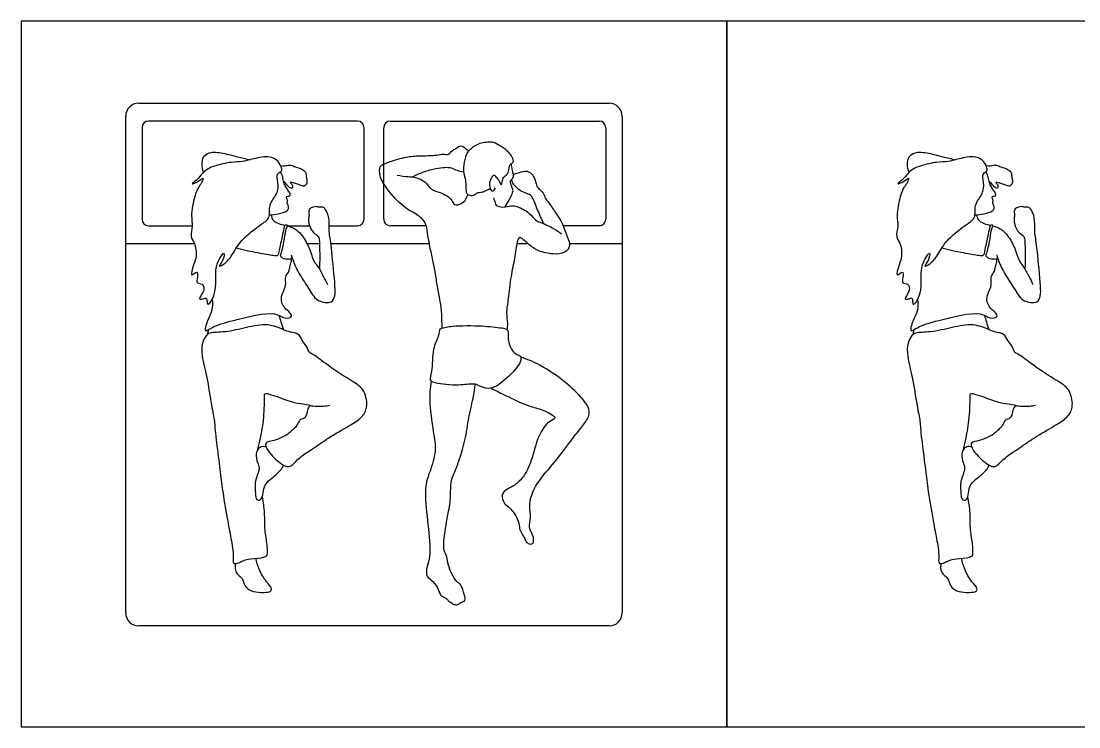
# Model space of a CAD drawing. Header units: millimetres. Extents: x 0 to 18.9, y 0.1 to 18.6.
# Drawn here: x 10.662 to 14.774, y 9.734 to 12.477 of the extents above; entities that cross this region are included whole.
import ezdxf

# ---------------------------------------------------------------- set-up
doc = ezdxf.new("R2010")
doc.units = ezdxf.units.MM
for name, color, linetype, true_color in [('AG-FURNITURE', 7, 'Continuous', 0x66ccff), ('AG-PEOPLE', 7, 'Continuous', 0x66ccff), ('X-VIEWPORT', 7, 'Continuous', 0xfb0280)]:
    doc.layers.add(name, color=color, linetype=linetype, true_color=true_color)

msp = doc.modelspace()

# ---------------------------------------------------------------- linework, layer by layer
at = {"layer": 'AG-FURNITURE'}
for p, q in [((11.6969, 11.6824), (11.7831, 11.6824)), ((11.0682, 11.6125), (11.3356, 11.6125)), ((11.7734, 11.6125), (11.8216, 11.6125)), ((11.8661, 11.6125), (12.2487, 11.6125)), ((12.5889, 11.6125), (12.6322, 11.6125)), ((12.7938, 11.6125), (12.9986, 11.6125))]:
    msp.add_line(p, q, dxfattribs=at)
for centre, radius, start, end in [((11.119, 12.1078), 0.0508, 90, 180), ((12.9478, 12.1078), 0.0508, 0, 90), ((11.1571, 12.0634), 0.0254, 90, 180), ((11.9699, 12.0634), 0.0254, 360, 90), ((12.0969, 12.0634), 0.0254, 90, 180), ((12.9097, 12.0634), 0.0254, 0, 90), ((11.1571, 11.7078), 0.0254, 180, 270), ((11.9699, 11.7078), 0.0254, 270, 0), ((12.0969, 11.7078), 0.0254, 180, 270), ((12.9097, 11.7078), 0.0254, 270, 0), ((11.119, 10.1774), 0.0508, 180, 270), ((12.9478, 10.1774), 0.0508, 270, 0)]:
    msp.add_arc(centre, radius, start, end, dxfattribs=at)
for points in [[(11.119, 12.1586), (12.0334, 12.1586), (12.9478, 12.1586)], [(11.0682, 10.1774), (11.0682, 11.1426), (11.0682, 12.1078)], [(12.9986, 12.1078), (12.9986, 11.1426), (12.9986, 10.1774)], [(11.1317, 12.0634), (11.1317, 11.8856), (11.1317, 11.7078)], [(11.9699, 12.0888), (11.5635, 12.0888), (11.1571, 12.0888)], [(11.9953, 11.7078), (11.9953, 11.8856), (11.9953, 12.0634)], [(12.0715, 11.7078), (12.0715, 11.8856), (12.0715, 12.0634)], [(12.0969, 12.0888), (12.5033, 12.0888), (12.9097, 12.0888)], [(12.9351, 12.0634), (12.9351, 11.8856), (12.9351, 11.7078)], [(11.1571, 11.6824), (11.2422, 11.6824), (11.3273, 11.6824)], [(11.8599, 11.6824), (11.9149, 11.6824), (11.9699, 11.6824)], [(12.2369, 11.6824), (12.1669, 11.6824), (12.0969, 11.6824)], [(12.9097, 11.6824), (12.8395, 11.6824), (12.7693, 11.6824)], [(12.9478, 10.1266), (12.0334, 10.1266), (11.119, 10.1266)]]:
    msp.add_open_spline(points, degree=2, dxfattribs=at)
at = {"layer": 'AG-PEOPLE'}
for p, q in [((11.7121, 11.5491), (11.7148, 11.5587)), ((14.4553, 11.5491), (14.458, 11.5587))]:
    msp.add_line(p, q, dxfattribs=at)
for points, knots in [([(11.3712, 11.8902), (11.3672, 11.8997), (11.363, 11.92), (11.369, 11.9518), (11.394, 11.9708), (11.4487, 11.9658), (11.5003, 11.95), (11.5344, 11.9428), (11.5522, 11.9386)], [0, 0, 0, 0, 0.324967, 0.64618, 0.951937, 1.376095, 1.823712, 2.198383, 2.198383, 2.198383, 2.198383]), ([(12.2983, 11.2854), (12.2988, 11.3196), (12.2942, 11.3871), (12.2788, 11.4456), (12.2733, 11.5034), (12.2495, 11.6041), (12.2418, 11.6516), (12.2369, 11.6998), (12.1933, 11.7315), (12.1518, 11.7501), (12.0931, 11.8118), (12.0564, 11.8654), (12.0547, 11.8996), (12.0585, 11.9169), (12.0883, 11.9291), (12.1532, 11.95), (12.204, 11.9548), (12.277, 11.9542), (12.3004, 11.963), (12.3245, 11.9559), (12.3367, 11.9759), (12.3521, 11.9801), (12.3703, 11.9985), (12.3918, 11.9814), (12.3982, 11.9756), (12.4011, 11.9721)], [0, 0, 0, 0, 0.587518, 1.032091, 1.477242, 2.064861, 2.475995, 2.860975, 3.268339, 3.663755, 4.198288, 4.669079, 4.993105, 5.215082, 5.528902, 6.006436, 6.440659, 6.927123, 7.217501, 7.482202, 7.739982, 7.973776, 8.244047, 8.521739, 8.737676, 8.737676, 8.737676, 8.737676]), ([(12.5103, 11.8697), (12.5182, 11.8606), (12.5217, 11.8518), (12.5302, 11.8367), (12.5326, 11.8595), (12.5398, 11.8748), (12.556, 11.8826), (12.5586, 11.9064), (12.5608, 11.9215), (12.5784, 11.9279), (12.5732, 11.9528), (12.5414, 11.9835), (12.5107, 12.0007), (12.4959, 12.0075), (12.4754, 12.0067), (12.4567, 12.0052), (12.4323, 11.9984), (12.4022, 11.9748), (12.3903, 11.959), (12.3811, 11.9188), (12.3813, 11.8875), (12.3904, 11.8593), (12.3902, 11.8328), (12.3914, 11.8135), (12.3965, 11.8032), (12.4062, 11.8023), (12.4139, 11.7951), (12.4293, 11.8076), (12.4422, 11.8122), (12.4549, 11.8122), (12.4685, 11.8192), (12.4748, 11.8217), (12.4824, 11.8248), (12.4862, 11.8261)], [0, 0, 0, 0, 0.227474, 0.417448, 0.650947, 0.903733, 1.140295, 1.421501, 1.64758, 1.87246, 2.136952, 2.53676, 2.888115, 3.122678, 3.383601, 3.639671, 3.93845, 4.29862, 4.564569, 4.936997, 5.273376, 5.592009, 5.898383, 6.158084, 6.344309, 6.520376, 6.693289, 6.941199, 7.163728, 7.37432, 7.6006, 7.759663, 7.96402, 7.96402, 7.96402, 7.96402]), ([(14.1144, 11.8902), (14.1104, 11.8997), (14.1062, 11.92), (14.1122, 11.9518), (14.1372, 11.9708), (14.1919, 11.9658), (14.2435, 11.95), (14.2776, 11.9428), (14.2954, 11.9386)], [0, 0, 0, 0, 0.324967, 0.64618, 0.951937, 1.376095, 1.823712, 2.198383, 2.198383, 2.198383, 2.198383]), ([(11.6737, 11.8958), (11.671, 11.8917), (11.6527, 11.8869), (11.663, 11.8486), (11.6599, 11.8033), (11.6207, 11.7646), (11.6344, 11.7106), (11.5915, 11.6865), (11.5619, 11.6624), (11.5103, 11.6211), (11.4814, 11.5633), (11.4541, 11.534), (11.4241, 11.5193), (11.448, 11.5449), (11.4554, 11.5876), (11.4338, 11.555), (11.4228, 11.5338), (11.4159, 11.4959), (11.4227, 11.4157), (11.3824, 11.3615), (11.3864, 11.4055), (11.3701, 11.3971), (11.3462, 11.3946), (11.3766, 11.4269), (11.3704, 11.4593), (11.3413, 11.4569), (11.348, 11.4801), (11.3492, 11.5128), (11.3156, 11.4744), (11.3329, 11.5367), (11.3452, 11.5604), (11.339, 11.6166), (11.3166, 11.6382), (11.3317, 11.6827), (11.3194, 11.7212), (11.3354, 11.7945), (11.3488, 11.8312), (11.3636, 11.8458), (11.3733, 11.8749), (11.3521, 11.8529), (11.3166, 11.8402), (11.3476, 11.861), (11.3643, 11.8847), (11.3864, 11.9043), (11.4194, 11.9162), (11.4778, 11.931), (11.5214, 11.9301), (11.559, 11.9407), (11.6192, 11.955), (11.6572, 11.9414), (11.6721, 11.9136), (11.6764, 11.8997), (11.6737, 11.8958)], [0, 0, 0, 0, 0.247548, 0.587379, 0.982141, 1.399014, 1.800097, 2.178007, 2.546882, 3.018556, 3.490828, 3.873731, 4.12447, 4.415557, 4.730706, 5.008444, 5.310878, 5.664922, 6.212912, 6.583692, 6.856178, 7.067384, 7.284926, 7.619585, 7.925085, 8.18286, 8.449235, 8.711657, 8.984071, 9.353907, 9.700617, 10.117911, 10.431502, 10.803773, 11.180927, 11.685029, 12.047607, 12.323666, 12.572295, 12.841872, 13.134449, 13.404777, 13.741089, 14.048588, 14.395015, 14.849804, 15.234266, 15.601218, 16.058273, 16.417109, 16.740862, 16.976996, 16.976996, 16.976996, 16.976996]), ([(14.4169, 11.8958), (14.4142, 11.8917), (14.3959, 11.8869), (14.4062, 11.8486), (14.4031, 11.8033), (14.3639, 11.7646), (14.3776, 11.7106), (14.3347, 11.6865), (14.3051, 11.6624), (14.2535, 11.6211), (14.2246, 11.5633), (14.1973, 11.534), (14.1673, 11.5193), (14.1912, 11.5449), (14.1986, 11.5876), (14.177, 11.555), (14.166, 11.5338), (14.1591, 11.4959), (14.1659, 11.4157), (14.1256, 11.3615), (14.1296, 11.4055), (14.1133, 11.3971), (14.0894, 11.3946), (14.1198, 11.4269), (14.1136, 11.4593), (14.0845, 11.4569), (14.0912, 11.4801), (14.0924, 11.5128), (14.0588, 11.4744), (14.0761, 11.5367), (14.0884, 11.5604), (14.0822, 11.6166), (14.0598, 11.6382), (14.0749, 11.6827), (14.0626, 11.7212), (14.0786, 11.7945), (14.092, 11.8312), (14.1068, 11.8458), (14.1165, 11.8749), (14.0953, 11.8529), (14.0598, 11.8402), (14.0908, 11.861), (14.1075, 11.8847), (14.1296, 11.9043), (14.1626, 11.9162), (14.221, 11.931), (14.2646, 11.9301), (14.3022, 11.9407), (14.3624, 11.955), (14.4004, 11.9414), (14.4153, 11.9136), (14.4196, 11.8997), (14.4169, 11.8958)], [0, 0, 0, 0, 0.247548, 0.587379, 0.982141, 1.399014, 1.800097, 2.178007, 2.546882, 3.018556, 3.490828, 3.873731, 4.12447, 4.415557, 4.730706, 5.008444, 5.310878, 5.664922, 6.212912, 6.583692, 6.856178, 7.067384, 7.284926, 7.619585, 7.925085, 8.18286, 8.449235, 8.711657, 8.984071, 9.353907, 9.700617, 10.117911, 10.431502, 10.803773, 11.180927, 11.685029, 12.047607, 12.323666, 12.572295, 12.841872, 13.134449, 13.404777, 13.741089, 14.048588, 14.395015, 14.849804, 15.234266, 15.601218, 16.058273, 16.417109, 16.740862, 16.976996, 16.976996, 16.976996, 16.976996]), ([(11.627, 11.7244), (11.6389, 11.7246), (11.6611, 11.7276), (11.6954, 11.7371), (11.7028, 11.749), (11.7005, 11.7633), (11.6947, 11.7692), (11.6977, 11.7768), (11.6975, 11.7811), (11.6959, 11.7878), (11.6918, 11.794), (11.6983, 11.798), (11.7074, 11.7972), (11.7098, 11.8059), (11.7011, 11.8169), (11.6908, 11.8331), (11.6859, 11.841), (11.6802, 11.8613), (11.6775, 11.8798), (11.6717, 11.8879), (11.6687, 11.8915)], [0, 0, 0, 0, 0.350146, 0.690392, 0.894987, 1.108056, 1.269245, 1.425194, 1.547895, 1.702386, 1.84745, 1.989272, 2.15872, 2.306185, 2.524564, 2.780733, 2.961705, 3.226236, 3.482079, 3.701989, 3.701989, 3.701989, 3.701989]), ([(11.6701, 11.916), (11.6843, 11.9149), (11.6955, 11.9171), (11.7159, 11.9183), (11.7311, 11.9079), (11.7487, 11.9061), (11.7642, 11.8951), (11.7698, 11.8859), (11.7694, 11.8762), (11.7722, 11.8614), (11.7745, 11.8479), (11.7627, 11.8321), (11.7438, 11.842), (11.7163, 11.8502), (11.7053, 11.852), (11.7153, 11.8441), (11.7188, 11.8311), (11.7103, 11.8258), (11.699, 11.8369), (11.6882, 11.8489), (11.6822, 11.8547)], [5.955575, 5.955575, 5.955575, 5.955575, 6.245429, 6.545061, 6.830329, 7.115643, 7.40686, 7.622642, 7.829139, 8.092028, 8.344498, 8.607941, 8.906335, 9.28592, 9.451, 9.651936, 9.895408, 10.066152, 10.330505, 10.632944, 10.632944, 10.632944, 10.632944]), ([(12.1832, 11.8719), (12.1973, 11.8793), (12.226, 11.8921), (12.2739, 11.9059), (12.3079, 11.91), (12.3357, 11.9087), (12.3559, 11.8961), (12.3735, 11.8931), (12.3822, 11.8922)], [0, 0, 0, 0, 0.401319, 0.809856, 1.150567, 1.448256, 1.727297, 2.025027, 2.025027, 2.025027, 2.025027]), ([(12.5439, 11.7557), (12.5775, 11.8136), (12.5723, 11.8241), (12.5663, 11.8458), (12.5634, 11.8559), (12.5682, 11.8623), (12.5756, 11.8694), (12.5765, 11.8784), (12.5737, 11.891), (12.5706, 11.9079), (12.5669, 11.9232)], [0, 0, 0, 0, 0.407544, 0.973933, 1.332225, 1.641873, 2.005974, 2.3362, 2.757555, 3.313473, 3.313473, 3.313473, 3.313473]), ([(12.5756, 11.8818), (12.5815, 11.8841), (12.5931, 11.8882), (12.6171, 11.8939), (12.6304, 11.8954), (12.6394, 11.8887), (12.6491, 11.884), (12.6618, 11.8589), (12.6653, 11.8357), (12.6757, 11.8247), (12.6938, 11.8101), (12.6994, 11.7866), (12.7213, 11.7627), (12.7468, 11.7209), (12.7659, 11.6951), (12.7846, 11.6407), (12.7999, 11.6044), (12.7756, 11.5731), (12.7286, 11.5701), (12.6743, 11.5815), (12.636, 11.6076), (12.6134, 11.6305), (12.5978, 11.6403), (12.5872, 11.615), (12.5816, 11.5525), (12.5642, 11.4864), (12.5576, 11.3995), (12.5458, 11.3456), (12.5542, 11.304), (12.5517, 11.287), (12.5507, 11.2788)], [0, 0, 0, 0, 0.253331, 0.540629, 0.748774, 0.932909, 1.119286, 1.422777, 1.703784, 1.923734, 2.19647, 2.473433, 2.804133, 3.206677, 3.542183, 3.980067, 4.334752, 4.661437, 5.050734, 5.484254, 5.880074, 6.210936, 6.418151, 6.67883, 7.139995, 7.632391, 8.172573, 8.606374, 8.97284, 9.262012, 9.262012, 9.262012, 9.262012]), ([(14.3702, 11.7244), (14.3821, 11.7246), (14.4043, 11.7276), (14.4386, 11.7371), (14.446, 11.749), (14.4437, 11.7633), (14.4379, 11.7692), (14.4409, 11.7768), (14.4407, 11.7811), (14.4391, 11.7878), (14.435, 11.794), (14.4415, 11.798), (14.4506, 11.7972), (14.453, 11.8059), (14.4443, 11.8169), (14.434, 11.8331), (14.4291, 11.841), (14.4234, 11.8613), (14.4207, 11.8798), (14.4149, 11.8879), (14.4119, 11.8915)], [0, 0, 0, 0, 0.350146, 0.690392, 0.894987, 1.108056, 1.269245, 1.425194, 1.547895, 1.702386, 1.84745, 1.989272, 2.15872, 2.306185, 2.524564, 2.780733, 2.961705, 3.226236, 3.482079, 3.701989, 3.701989, 3.701989, 3.701989]), ([(14.4133, 11.916), (14.4275, 11.9149), (14.4387, 11.9171), (14.4591, 11.9183), (14.4743, 11.9079), (14.4919, 11.9061), (14.5074, 11.8951), (14.513, 11.8859), (14.5126, 11.8762), (14.5154, 11.8614), (14.5177, 11.8479), (14.5059, 11.8321), (14.487, 11.842), (14.4595, 11.8502), (14.4485, 11.852), (14.4585, 11.8441), (14.462, 11.8311), (14.4535, 11.8258), (14.4422, 11.8369), (14.4314, 11.8489), (14.4254, 11.8547)], [5.955575, 5.955575, 5.955575, 5.955575, 6.245429, 6.545061, 6.830329, 7.115643, 7.40686, 7.622642, 7.829139, 8.092028, 8.344498, 8.607941, 8.906335, 9.28592, 9.451, 9.651936, 9.895408, 10.066152, 10.330505, 10.632944, 10.632944, 10.632944, 10.632944]), ([(12.1234, 11.8783), (12.138, 11.8765), (12.1679, 11.8723), (12.1897, 11.8726), (12.2372, 11.8561), (12.2523, 11.8202), (12.2914, 11.8121), (12.3136, 11.8002), (12.3345, 11.7873), (12.3428, 11.7666), (12.3535, 11.7608), (12.3865, 11.7716), (12.3958, 11.7931), (12.3982, 11.8041)], [0, 0, 0, 0, 0.385337, 0.664975, 1.058134, 1.410094, 1.76053, 2.055087, 2.339762, 2.603314, 2.788387, 3.110619, 3.447165, 3.447165, 3.447165, 3.447165]), ([(12.5103, 11.8697), (12.509, 11.8728), (12.5037, 11.8794), (12.4914, 11.8745), (12.4808, 11.8503), (12.4838, 11.8295), (12.4925, 11.8123), (12.5016, 11.8201), (12.5062, 11.8295)], [0, 0, 0, 0, 0.205836, 0.412189, 0.735337, 1.040908, 1.284532, 1.505987, 1.505987, 1.505987, 1.505987]), ([(12.693, 11.6905), (12.6854, 11.7085), (12.6707, 11.7415), (12.651, 11.7924), (12.6398, 11.8049), (12.6137, 11.8104), (12.5942, 11.8241), (12.5868, 11.8332), (12.5769, 11.8403), (12.5733, 11.8494), (12.568, 11.8617)], [0, 0, 0, 0, 0.46953, 0.913142, 1.153906, 1.46481, 1.763778, 1.97131, 2.182848, 2.405395, 2.405395, 2.405395, 2.405395]), ([(12.4978, 11.7902), (12.5002, 11.7841), (12.5058, 11.7723), (12.5053, 11.7592), (12.5367, 11.752), (12.5662, 11.7614), (12.5932, 11.7573), (12.6401, 11.7339), (12.6609, 11.7006), (12.6862, 11.6945), (12.734, 11.6719), (12.7533, 11.6578), (12.7631, 11.6501)], [0, 0, 0, 0, 0.257244, 0.445735, 0.75062, 1.075801, 1.375277, 1.791772, 2.14422, 2.433954, 2.850521, 3.205051, 3.205051, 3.205051, 3.205051]), ([(11.6344, 11.7247), (11.6346, 11.7158), (11.6407, 11.6959), (11.6718, 11.6875), (11.6877, 11.6836)], [0.0254023, 0.0254023, 0.0254023, 0.0254023, 0.2886639, 0.7015323, 0.7015323, 0.7015323, 0.7015323]), ([(11.7117, 11.5685), (11.7176, 11.5492), (11.7321, 11.5105), (11.7671, 11.459), (11.7982, 11.4068), (11.8169, 11.3883), (11.8721, 11.3772), (11.8829, 11.4131), (11.8834, 11.4487), (11.8697, 11.5813), (11.8652, 11.6223), (11.8593, 11.6538), (11.8603, 11.6801), (11.859, 11.7216), (11.8443, 11.7474), (11.8351, 11.7564), (11.8212, 11.7523), (11.8083, 11.7581), (11.7967, 11.7547), (11.7821, 11.7501), (11.7788, 11.7331), (11.7825, 11.7253), (11.778, 11.7087), (11.7805, 11.6847), (11.7956, 11.6538), (11.8201, 11.6419), (11.8214, 11.6196), (11.8234, 11.5585), (11.8222, 11.5296), (11.8214, 11.5141)], [0, 0, 0, 0, 0.456241, 0.926568, 1.37381, 1.6794, 2.079913, 2.387941, 2.753075, 3.425594, 3.816395, 4.130049, 4.433093, 4.81085, 5.126342, 5.319779, 5.530463, 5.744863, 5.946053, 6.166566, 6.393485, 6.562141, 6.793766, 7.08377, 7.424121, 7.711114, 7.972204, 8.426466, 8.825191, 8.825191, 8.825191, 8.825191]), ([(14.3776, 11.7247), (14.3778, 11.7158), (14.3839, 11.6959), (14.415, 11.6875), (14.4309, 11.6836)], [0.0254023, 0.0254023, 0.0254023, 0.0254023, 0.2886639, 0.7015323, 0.7015323, 0.7015323, 0.7015323]), ([(14.4549, 11.5685), (14.4608, 11.5492), (14.4753, 11.5105), (14.5103, 11.459), (14.5414, 11.4068), (14.5601, 11.3883), (14.6153, 11.3772), (14.6261, 11.4131), (14.6266, 11.4487), (14.6129, 11.5813), (14.6084, 11.6223), (14.6025, 11.6538), (14.6035, 11.6801), (14.6022, 11.7216), (14.5875, 11.7474), (14.5783, 11.7564), (14.5644, 11.7523), (14.5515, 11.7581), (14.5399, 11.7547), (14.5253, 11.7501), (14.522, 11.7331), (14.5257, 11.7253), (14.5212, 11.7087), (14.5237, 11.6847), (14.5388, 11.6538), (14.5633, 11.6419), (14.5646, 11.6196), (14.5666, 11.5585), (14.5654, 11.5296), (14.5646, 11.5141)], [0, 0, 0, 0, 0.456241, 0.926568, 1.37381, 1.6794, 2.079913, 2.387941, 2.753075, 3.425594, 3.816395, 4.130049, 4.433093, 4.81085, 5.126342, 5.319779, 5.530463, 5.744863, 5.946053, 6.166566, 6.393485, 6.562141, 6.793766, 7.08377, 7.424121, 7.711114, 7.972204, 8.426466, 8.825191, 8.825191, 8.825191, 8.825191]), ([(11.4042, 11.3949), (11.4062, 11.3817), (11.4061, 11.3544), (11.3909, 11.3234), (11.3795, 11.2969), (11.3743, 11.2659), (11.4096, 11.2932), (11.4839, 11.3143), (11.6494, 11.3552), (11.68, 11.3187), (11.7262, 11.3278), (11.6936, 11.3552), (11.6823, 11.3688), (11.671, 11.391), (11.6763, 11.4198), (11.6948, 11.4511), (11.686, 11.4839), (11.7023, 11.5012), (11.7059, 11.5183), (11.7104, 11.5362), (11.7159, 11.5537), (11.6901, 11.5495), (11.6663, 11.5621), (11.6764, 11.5804), (11.6865, 11.6334), (11.6905, 11.6671), (11.6985, 11.6829), (11.6947, 11.685), (11.6855, 11.6855), (11.6816, 11.6628), (11.6674, 11.5987), (11.6622, 11.5715), (11.6575, 11.5639), (11.6393, 11.5663), (11.5784, 11.5765), (11.5257, 11.5878), (11.4978, 11.5944)], [0, 0, 0, 0, 0.369976, 0.710961, 1.040777, 1.296609, 1.600121, 2.150304, 2.895229, 3.27764, 3.583377, 3.898558, 4.165163, 4.442175, 4.753626, 5.104039, 5.429227, 5.699116, 5.941019, 6.200804, 6.405331, 6.672952, 6.950987, 7.186964, 7.621, 7.977619, 8.196586, 8.293894, 8.4432, 8.702709, 9.191423, 9.4971, 9.644051, 9.86997, 10.327485, 10.870637, 10.870637, 10.870637, 10.870637]), ([(11.6968, 11.6813), (11.7072, 11.6787), (11.73, 11.6719), (11.7653, 11.6328), (11.787, 11.5835), (11.7991, 11.5405), (11.819, 11.5214), (11.8375, 11.4833), (11.8475, 11.4642), (11.8523, 11.4542)], [0.783265, 0.783265, 0.783265, 0.783265, 1.071336, 1.498024, 1.935608, 2.317215, 2.621763, 2.996637, 3.334726, 3.334726, 3.334726, 3.334726]), ([(14.1474, 11.3949), (14.1494, 11.3817), (14.1493, 11.3544), (14.1341, 11.3234), (14.1227, 11.2969), (14.1175, 11.2659), (14.1528, 11.2932), (14.2271, 11.3143), (14.3926, 11.3552), (14.4232, 11.3187), (14.4694, 11.3278), (14.4368, 11.3552), (14.4255, 11.3688), (14.4142, 11.391), (14.4195, 11.4198), (14.438, 11.4511), (14.4292, 11.4839), (14.4455, 11.5012), (14.4491, 11.5183), (14.4536, 11.5362), (14.4591, 11.5537), (14.4333, 11.5495), (14.4095, 11.5621), (14.4196, 11.5804), (14.4297, 11.6334), (14.4337, 11.6671), (14.4417, 11.6829), (14.4379, 11.685), (14.4287, 11.6855), (14.4248, 11.6628), (14.4106, 11.5987), (14.4054, 11.5715), (14.4007, 11.5639), (14.3825, 11.5663), (14.3216, 11.5765), (14.2689, 11.5878), (14.241, 11.5944)], [0, 0, 0, 0, 0.369976, 0.710961, 1.040777, 1.296609, 1.600121, 2.150304, 2.895229, 3.27764, 3.583377, 3.898558, 4.165163, 4.442175, 4.753626, 5.104039, 5.429227, 5.699116, 5.941019, 6.200804, 6.405331, 6.672952, 6.950987, 7.186964, 7.621, 7.977619, 8.196586, 8.293894, 8.4432, 8.702709, 9.191423, 9.4971, 9.644051, 9.86997, 10.327485, 10.870637, 10.870637, 10.870637, 10.870637]), ([(14.44, 11.6813), (14.4504, 11.6787), (14.4732, 11.6719), (14.5085, 11.6328), (14.5302, 11.5835), (14.5423, 11.5405), (14.5622, 11.5214), (14.5807, 11.4833), (14.5907, 11.4642), (14.5955, 11.4542)], [0.783265, 0.783265, 0.783265, 0.783265, 1.071336, 1.498024, 1.935608, 2.317215, 2.621763, 2.996637, 3.334726, 3.334726, 3.334726, 3.334726]), ([(11.6642, 11.3338), (11.6665, 11.3252), (11.6713, 11.308), (11.6781, 11.2879), (11.6817, 11.278)], [0, 0, 0, 0, 0.3028591, 0.6323306, 0.6323306, 0.6323306, 0.6323306]), ([(14.4074, 11.3338), (14.4097, 11.3252), (14.4145, 11.308), (14.4213, 11.2879), (14.4249, 11.278)], [0, 0, 0, 0, 0.3028591, 0.6323306, 0.6323306, 0.6323306, 0.6323306]), ([(11.7862, 10.9841), (11.7824, 10.98), (11.7742, 10.9712), (11.7734, 10.9454), (11.7594, 10.9304), (11.7471, 10.9309), (11.739, 10.9148), (11.7292, 10.8974), (11.7145, 10.8868), (11.6994, 10.8704), (11.6792, 10.862), (11.6462, 10.8445), (11.6081, 10.842), (11.6155, 10.8145), (11.6388, 10.7846), (11.6819, 10.748), (11.7048, 10.7452), (11.7185, 10.7531), (11.7457, 10.7846), (11.8006, 10.8176), (11.8661, 10.8653), (11.9435, 10.9071), (11.9913, 10.9392), (12.012, 10.9824), (11.9955, 11.0508), (11.9443, 11.08), (11.8566, 11.1361), (11.8009, 11.1821), (11.7814, 11.1867), (11.7715, 11.2172), (11.7536, 11.2338), (11.7421, 11.265), (11.707, 11.2678), (11.6805, 11.2783), (11.6181, 11.3049), (11.5379, 11.2864), (11.459, 11.2675), (11.3966, 11.2681), (11.3808, 11.2562), (11.3632, 11.2239), (11.3631, 11.172), (11.3859, 11.0923), (11.3999, 10.9876), (11.4145, 10.9232), (11.415, 10.8948), (11.4202, 10.847), (11.434, 10.7423), (11.4423, 10.6629), (11.4628, 10.5447), (11.4771, 10.4689), (11.4895, 10.4011), (11.4834, 10.3694), (11.5006, 10.3673), (11.5257, 10.3829), (11.5639, 10.39), (11.6198, 10.3914), (11.6189, 10.4151), (11.6197, 10.4451), (11.6069, 10.5011), (11.6106, 10.5656), (11.6035, 10.6078), (11.5995, 10.6287)], [0, 0, 0, 0, 0.239918, 0.533255, 0.784423, 0.972033, 1.208599, 1.472165, 1.721262, 1.991274, 2.263425, 2.62962, 2.956594, 3.213031, 3.586031, 4.025541, 4.288815, 4.50631, 4.873477, 5.344559, 5.878204, 6.430426, 6.867017, 7.255478, 7.718013, 8.161703, 8.771295, 9.261374, 9.503652, 9.816251, 10.112329, 10.4303, 10.755994, 11.07202, 11.538799, 12.069651, 12.611246, 13.057465, 13.301159, 13.639398, 14.054118, 14.590809, 15.204335, 15.671571, 15.970872, 16.369974, 16.967939, 17.509253, 18.141019, 18.671223, 19.175124, 19.471716, 19.666694, 19.977313, 20.383098, 20.787238, 21.050009, 21.373091, 21.813283, 22.287486, 22.754737, 22.754737, 22.754737, 22.754737]), ([(11.3858, 11.2592), (11.3871, 11.2631), (11.3887, 11.2688), (11.39, 11.2757), (11.3903, 11.2782)], [0, 0, 0, 0, 0.2056005, 0.3125691, 0.3125691, 0.3125691, 0.3125691]), ([(12.2919, 11.2817), (12.2884, 11.2768), (12.2877, 11.2498), (12.2596, 11.2053), (12.264, 11.1181), (12.2475, 11.0808), (12.2756, 11.0672), (12.3622, 11.0594), (12.4167, 11.0689), (12.4368, 11.0636), (12.4838, 11.0395), (12.5419, 11.0786), (12.6016, 11.1407), (12.6069, 11.1688), (12.6004, 11.1803), (12.5828, 11.1809), (12.5627, 11.2106), (12.555, 11.2342), (12.5554, 11.258), (12.5564, 11.2801), (12.5256, 11.286), (12.4519, 11.2946), (12.3453, 11.2942), (12.3065, 11.2877), (12.2919, 11.2817)], [0, 0, 0, 0, 0.331149, 0.775053, 1.326065, 1.667671, 1.94862, 2.508771, 2.945044, 3.207283, 3.603184, 4.089442, 4.640169, 4.933452, 5.121269, 5.351641, 5.695316, 5.994888, 6.282981, 6.533514, 6.82484, 7.343658, 7.969772, 8.342987, 8.342987, 8.342987, 8.342987]), ([(14.5294, 10.9841), (14.5256, 10.98), (14.5174, 10.9712), (14.5166, 10.9454), (14.5026, 10.9304), (14.4903, 10.9309), (14.4822, 10.9148), (14.4724, 10.8974), (14.4577, 10.8868), (14.4426, 10.8704), (14.4224, 10.862), (14.3894, 10.8445), (14.3513, 10.842), (14.3587, 10.8145), (14.382, 10.7846), (14.4251, 10.748), (14.448, 10.7452), (14.4617, 10.7531), (14.4889, 10.7846), (14.5438, 10.8176), (14.6093, 10.8653), (14.6867, 10.9071), (14.7345, 10.9392), (14.7552, 10.9824), (14.7387, 11.0508), (14.6875, 11.08), (14.5998, 11.1361), (14.5441, 11.1821), (14.5246, 11.1867), (14.5147, 11.2172), (14.4968, 11.2338), (14.4853, 11.265), (14.4502, 11.2678), (14.4237, 11.2783), (14.3613, 11.3049), (14.2811, 11.2864), (14.2022, 11.2675), (14.1398, 11.2681), (14.124, 11.2562), (14.1064, 11.2239), (14.1063, 11.172), (14.1291, 11.0923), (14.1431, 10.9876), (14.1577, 10.9232), (14.1582, 10.8948), (14.1634, 10.847), (14.1772, 10.7423), (14.1855, 10.6629), (14.206, 10.5447), (14.2203, 10.4689), (14.2327, 10.4011), (14.2266, 10.3694), (14.2438, 10.3673), (14.2689, 10.3829), (14.3071, 10.39), (14.363, 10.3914), (14.3621, 10.4151), (14.3629, 10.4451), (14.3501, 10.5011), (14.3538, 10.5656), (14.3467, 10.6078), (14.3427, 10.6287)], [0, 0, 0, 0, 0.239918, 0.533255, 0.784423, 0.972033, 1.208599, 1.472165, 1.721262, 1.991274, 2.263425, 2.62962, 2.956594, 3.213031, 3.586031, 4.025541, 4.288815, 4.50631, 4.873477, 5.344559, 5.878204, 6.430426, 6.867017, 7.255478, 7.718013, 8.161703, 8.771295, 9.261374, 9.503652, 9.816251, 10.112329, 10.4303, 10.755994, 11.07202, 11.538799, 12.069651, 12.611246, 13.057465, 13.301159, 13.639398, 14.054118, 14.590809, 15.204335, 15.671571, 15.970872, 16.369974, 16.967939, 17.509253, 18.141019, 18.671223, 19.175124, 19.471716, 19.666694, 19.977313, 20.383098, 20.787238, 21.050009, 21.373091, 21.813283, 22.287486, 22.754737, 22.754737, 22.754737, 22.754737]), ([(14.129, 11.2592), (14.1303, 11.2631), (14.1319, 11.2688), (14.1332, 11.2757), (14.1335, 11.2782)], [0, 0, 0, 0, 0.2056005, 0.3125691, 0.3125691, 0.3125691, 0.3125691]), ([(12.4889, 11.051), (12.5083, 11.0408), (12.5463, 11.022), (12.6292, 10.9814), (12.6801, 10.9714), (12.7316, 10.9469), (12.7411, 10.9322), (12.7094, 10.9209), (12.6707, 10.8681), (12.6508, 10.7803), (12.6223, 10.7114), (12.5827, 10.6724), (12.5535, 10.6596), (12.5248, 10.64), (12.5398, 10.5991), (12.564, 10.5863), (12.5932, 10.5455), (12.6, 10.5124), (12.5996, 10.5004), (12.612, 10.4802), (12.6201, 10.4672), (12.6257, 10.4483), (12.6486, 10.4418), (12.657, 10.4585), (12.6505, 10.4846), (12.6331, 10.511), (12.6459, 10.5486), (12.6367, 10.5897), (12.6436, 10.6342), (12.6738, 10.6943), (12.7361, 10.76), (12.7974, 10.8446), (12.8358, 10.893), (12.8694, 10.9335), (12.8722, 10.9703), (12.8505, 11.0038), (12.7874, 11.0709), (12.6806, 11.1432), (12.63, 11.1628), (12.6045, 11.1715)], [0, 0, 0, 0, 0.470522, 1.019092, 1.455712, 1.883317, 2.070276, 2.363852, 2.830309, 3.387125, 3.890495, 4.310438, 4.640014, 4.952833, 5.298565, 5.605759, 6.014239, 6.344892, 6.543535, 6.817255, 7.050963, 7.300273, 7.551668, 7.770873, 8.067793, 8.385803, 8.737699, 9.110309, 9.492783, 9.959876, 10.519602, 11.113758, 11.575024, 11.985461, 12.316587, 12.666057, 13.223867, 13.88558, 14.406946, 14.406946, 14.406946, 14.406946]), ([(12.2556, 11.0793), (12.252, 11.0501), (12.2465, 10.9936), (12.2665, 10.868), (12.2763, 10.8081), (12.2522, 10.7253), (12.2281, 10.6709), (12.2393, 10.5535), (12.2537, 10.4346), (12.2497, 10.3871), (12.2367, 10.3496), (12.2364, 10.318), (12.2646, 10.3002), (12.2844, 10.2697), (12.2928, 10.2395), (12.3188, 10.2342), (12.3219, 10.2213), (12.334, 10.2193), (12.3402, 10.2096), (12.3617, 10.2066), (12.3693, 10.2186), (12.3924, 10.2233), (12.3833, 10.2492), (12.3749, 10.2886), (12.3519, 10.2967), (12.3188, 10.3624), (12.3193, 10.3939), (12.305, 10.4207), (12.3037, 10.4484), (12.3169, 10.5472), (12.3336, 10.6126), (12.3302, 10.6821), (12.344, 10.7169), (12.358, 10.7495), (12.3662, 10.7769), (12.3905, 10.8512), (12.4006, 10.936), (12.4219, 11.0189), (12.4258, 11.0503), (12.4278, 11.0656)], [0, 0, 0, 0, 0.544778, 1.188676, 1.650367, 2.169982, 2.617241, 3.245758, 3.886556, 4.281351, 4.640759, 4.947503, 5.268123, 5.620411, 5.935312, 6.210576, 6.402401, 6.58932, 6.782807, 7.031788, 7.244674, 7.489985, 7.766931, 8.126951, 8.404688, 8.888069, 9.223595, 9.522298, 9.826121, 10.397591, 10.896512, 11.367159, 11.721932, 12.056567, 12.366333, 12.869467, 13.423459, 13.954003, 14.348821, 14.348821, 14.348821, 14.348821]), ([(11.5823, 10.8126), (11.5857, 10.8276), (11.5929, 10.8586), (11.6069, 10.9313), (11.6089, 11.0178), (11.6065, 11.0369), (11.6941, 11.0038), (11.7326, 10.9921), (11.7804, 10.9876), (11.7938, 10.9798), (11.8406, 10.9799), (11.8544, 10.9829), (11.8619, 10.9845)], [0, 0, 0, 0, 0.397817, 0.913441, 1.393291, 1.601543, 1.994893, 2.39828, 2.786527, 3.023966, 3.411632, 3.692545, 3.692545, 3.692545, 3.692545]), ([(14.3255, 10.8126), (14.3289, 10.8276), (14.3361, 10.8586), (14.3501, 10.9313), (14.3521, 11.0178), (14.3497, 11.0369), (14.4373, 11.0038), (14.4758, 10.9921), (14.5236, 10.9876), (14.537, 10.9798), (14.5838, 10.9799), (14.5976, 10.9829), (14.6051, 10.9845)], [0, 0, 0, 0, 0.397817, 0.913441, 1.393291, 1.601543, 1.994893, 2.39828, 2.786527, 3.023966, 3.411632, 3.692545, 3.692545, 3.692545, 3.692545]), ([(11.6142, 10.8223), (11.6082, 10.8241), (11.5945, 10.8247), (11.581, 10.813), (11.5738, 10.7958), (11.5794, 10.7608), (11.5918, 10.7405), (11.5751, 10.7017), (11.57, 10.6769), (11.5724, 10.6425), (11.5743, 10.6156), (11.5913, 10.6138), (11.6021, 10.6289), (11.6029, 10.661), (11.617, 10.6863), (11.6429, 10.7057), (11.6756, 10.7351), (11.6799, 10.7465), (11.6822, 10.7518)], [0, 0, 0, 0, 0.254963, 0.491097, 0.739123, 1.079888, 1.3618, 1.725848, 2.028528, 2.375591, 2.66182, 2.862003, 3.096876, 3.427055, 3.735014, 4.073456, 4.456533, 4.700765, 4.700765, 4.700765, 4.700765]), ([(14.3574, 10.8223), (14.3514, 10.8241), (14.3377, 10.8247), (14.3242, 10.813), (14.317, 10.7958), (14.3226, 10.7608), (14.335, 10.7405), (14.3183, 10.7017), (14.3132, 10.6769), (14.3156, 10.6425), (14.3175, 10.6156), (14.3345, 10.6138), (14.3453, 10.6289), (14.3461, 10.661), (14.3602, 10.6863), (14.3861, 10.7057), (14.4188, 10.7351), (14.4231, 10.7465), (14.4254, 10.7518)], [0, 0, 0, 0, 0.254963, 0.491097, 0.739123, 1.079888, 1.3618, 1.725848, 2.028528, 2.375591, 2.66182, 2.862003, 3.096876, 3.427055, 3.735014, 4.073456, 4.456533, 4.700765, 4.700765, 4.700765, 4.700765]), ([(11.496, 10.3687), (11.4932, 10.3606), (11.4919, 10.3423), (11.5049, 10.3241), (11.5239, 10.3124), (11.5293, 10.2799), (11.557, 10.2595), (11.5924, 10.2564), (11.6309, 10.2566), (11.6392, 10.2743), (11.6117, 10.2987), (11.5857, 10.3462), (11.5774, 10.3749), (11.5745, 10.3895)], [0, 0, 0, 0, 0.296617, 0.565285, 0.83296, 1.155881, 1.484172, 1.841329, 2.19216, 2.398227, 2.734122, 3.170264, 3.562252, 3.562252, 3.562252, 3.562252]), ([(14.2392, 10.3687), (14.2364, 10.3606), (14.2351, 10.3423), (14.2481, 10.3241), (14.2671, 10.3124), (14.2725, 10.2799), (14.3002, 10.2595), (14.3356, 10.2564), (14.3741, 10.2566), (14.3824, 10.2743), (14.3549, 10.2987), (14.3289, 10.3462), (14.3206, 10.3749), (14.3177, 10.3895)], [0, 0, 0, 0, 0.296617, 0.565285, 0.83296, 1.155881, 1.484172, 1.841329, 2.19216, 2.398227, 2.734122, 3.170264, 3.562252, 3.562252, 3.562252, 3.562252])]:
    msp.add_open_spline(points, degree=3, knots=knots, dxfattribs=at)
at = {"layer": 'X-VIEWPORT'}
for points in [[(10.6618, 12.4774), (10.6618, 9.7342), (13.405, 9.7342), (13.405, 12.4774)], [(13.405, 12.4774), (13.405, 9.7342), (16.1482, 9.7342), (16.1482, 12.4774)]]:
    msp.add_lwpolyline(points, close=True, dxfattribs=at)

doc.saveas('drawing.dxf')
